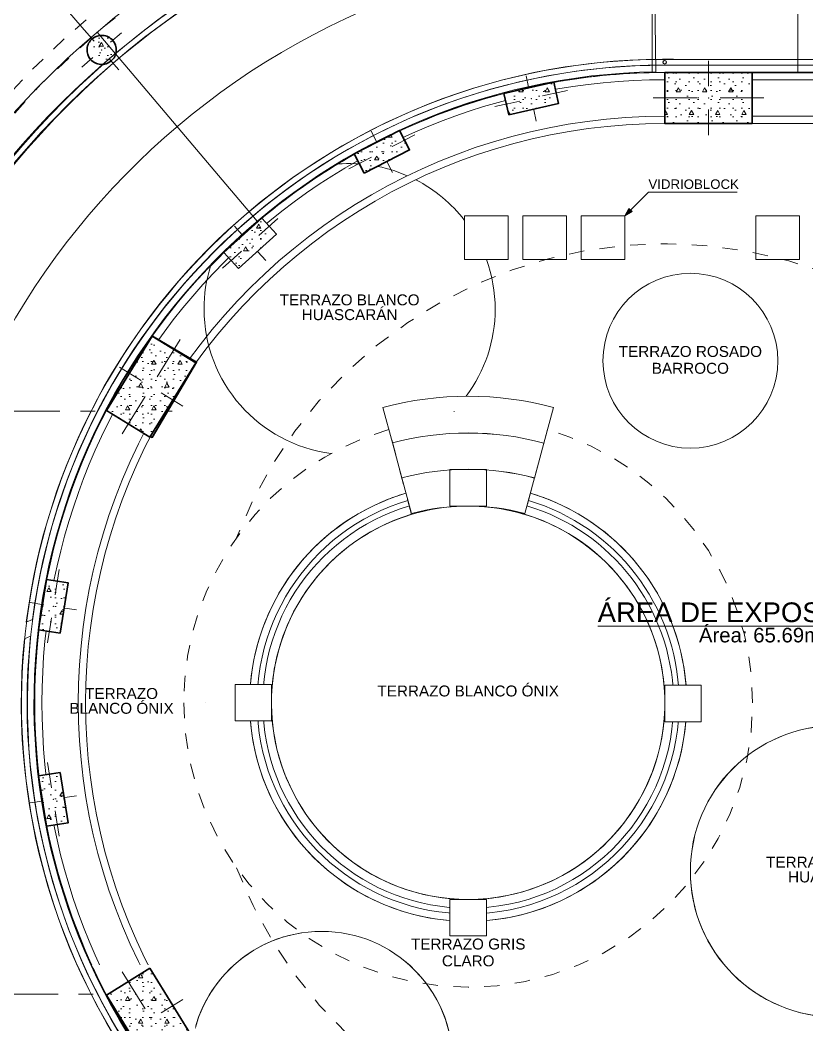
# Model space of a CAD drawing. Header units: metres. Extents: x 28 to 239, y -1 to 113.
# Drawn here: x 44.1 to 49.5, y 88.07 to 94.97 of the extents above; entities that cross this region are included whole.
import ezdxf

# ---------------------------------------------------------------- set-up
doc = ezdxf.new("R2010")
doc.units = ezdxf.units.M
doc.set_wipeout_variables(frame=1)
for name, pattern in [('Dashed', [0.211667, 0.105833, -0.105833]), ('DASHED2', [0.375, 0.25, -0.125]), ('Dot & Dashed', [0.670278, 0.352778, -0.176389, 0, -0.141111]), ('Wipeout_Contour', [1, 0, -1])]:
    doc.linetypes.add(name, pattern=pattern)
for name, color, linetype, lineweight in [('Annotation - Label_Pen_No__1', 7, 'Continuous', 13), ('Drawing & Figure_Pen_No__122', 9, 'Continuous', 13), ('Drawing & Figure_Pen_No__7', 7, 'Continuous', 35), ('Interior - Stair & Railing_Pen_No__122', 9, 'Continuous', 13), ('Proyeccciones', 1, 'DASHED2', 18), ('Structural - Bearing_Pen_No__122', 9, 'Continuous', 13), ('Structural - Bearing_Pen_No__21', 7, 'Continuous', 35)]:
    doc.layers.add(name, color=color, linetype=linetype, lineweight=lineweight)
for name, color, linetype, lineweight, true_color in [('Annotation - Text_Pen_No__167', 7, 'Continuous', 13, 0x6a6a6a), ('Estructura – Carga_Pen_No__167', 7, 'Continuous', 13, 0x6a6a6a), ('Interior - Furniture _Pen_No__167', 7, 'Continuous', 13, 0x6a6a6a), ('Structural - Bearing_Pen_No__167', 7, 'Continuous', 13, 0x6a6a6a), ('Structural - Bearing_Pen_No__169', 7, 'Continuous', 13, 0x68b353), ('Structural - Bearing_Pen_No__4', 7, 'Continuous', 20, 0x029e21), ('Structural - Bearing_Pen_No__87', 7, 'Continuous', 20, 0x6a6a6a)]:
    doc.layers.add(name, color=color, linetype=linetype, lineweight=lineweight, true_color=true_color)
doc.layers.add('Interior - Furniture', color=7, linetype='Continuous')
doc.layers.add('Structural - Bearing', color=7, linetype='Continuous')
doc.styles.add('GENERATED_STYLE_1', font='arialbd.ttf')
pattern_1 = [(0, (21.2387, 92.2913), (0, 0.311769), [0.03, -0.15]), (0, (21.3287, 92.44717), (0, 0.311769), [0.03, -0.15]), (60, (21.2387, 92.2913), (-0.27, 0.1558846), [0.03, -0.15]), (60, (21.4187, 92.2913), (-0.27, 0.1558846), [0.03, -0.15]), (120, (21.2687, 92.2913), (0.27, 0.1558846), [0.03, -0.15]), (120, (21.4487, 92.2913), (0.27, 0.1558846), [0.03, -0.15]), (0, (21.23869, 92.32129), (0, 0.06), [0, -0.06, 0, -0.09]), (45, (21.26869, 92.32129), (-0.04242641, 0.04242641), [0, -0.045, 0, -0.075])]

# ---------------------------------------------------------------- blocks, each defined once
blk = doc.blocks.new('Straight Ramp 23[11]', base_point=(27.1945, 3.1645))
at = {"layer": 'Interior - Furniture _Pen_No__167', "color": 251, "linetype": 'Continuous', "lineweight": 13, "true_color": 0x6a6a6a}
for p, q in [((27.1946, 4.0145), (27.1945, 2.3145)), ((27.1946, 4.0145), (31.4794, 4.0145)), ((28.1945, 2.3145), (28.1946, 4.0145)), ((28.4794, 4.0145), (30.4794, 3.1645)), ((30.4794, 2.3145), (30.4794, 4.0145)), ((31.4794, 4.0145), (31.4794, 2.3145)), ((27.1945, 3.1645), (31.4794, 3.1645)), ((30.4794, 3.1645), (28.4794, 2.3145)), ((27.1945, 2.3145), (31.4794, 2.3145))]:
    blk.add_line(p, q, dxfattribs=at)
blk = doc.blocks.new('Curved Ramp 23[46]', base_point=(27.2823, -2.0105))
at = {"layer": 'Interior - Furniture _Pen_No__167', "color": 251, "linetype": 'Continuous', "lineweight": 13, "true_color": 0x6a6a6a}
for p, q in [((27.2197, 2.319), (27.1951, 4.0188)), ((24.4838, 1.2936), (23.385, 2.5908))]:
    blk.add_line(p, q, dxfattribs=at)
for radius in [6.03, 5.18, 4.33]:
    blk.add_arc((27.2823, -2.0105), radius, 90.82856, 269.99957, dxfattribs=at)

msp = doc.modelspace()

# ---------------------------------------------------------------- hatches: boundary and pattern name
at = {"layer": 'Annotation - Label_Pen_No__1', "linetype": 'Continuous', "lineweight": 13}
msp.add_hatch(color=7, dxfattribs=at).paths.add_polyline_path([(48.2458, 93.6225), (48.296, 93.6515), (48.2748, 93.6727)])
at = {"layer": 'Structural - Bearing_Pen_No__122', "linetype": 'Continuous', "lineweight": 13}
h = msp.add_hatch(dxfattribs=at)
h.set_pattern_fill('STRUCTURAL_CONCRETE', color=9, style=0, pattern_type=2)
h.set_pattern_definition(pattern_1)
h.paths.add_polyline_path([(44.5801, 94.6956, 0.414214), (44.7212, 94.6852, 0.414214), (44.7316, 94.8263, 0.414214), (44.5905, 94.8367, 0.414214)])

# ---------------------------------------------------------------- linework, layer by layer
at = {"layer": 'Annotation - Label_Pen_No__1', "color": 7, "linetype": 'Continuous', "lineweight": 13}
for p, q in [((48.2854, 93.6621), (48.4083, 93.785)), ((48.4083, 93.785), (49.0174, 93.785)), ((48.2458, 93.6225), (48.2748, 93.6727)), ((48.2458, 93.6225), (48.296, 93.6515)), ((48.2748, 93.6727), (48.296, 93.6515))]:
    msp.add_line(p, q, dxfattribs=at)
at = {"layer": 'Drawing & Figure_Pen_No__122', "color": 9, "linetype": 'Dot & Dashed', "lineweight": 13}
for p, q in [((44.5527, 94.8805), (43.9087, 95.6274)), ((45.1267, 88.2808), (39.977, 88.2808))]:
    msp.add_line(p, q, dxfattribs=at)
at = {"layer": 'Estructura – Carga_Pen_No__167', "color": 251, "linetype": 'Continuous', "lineweight": 13, "true_color": 0x6a6a6a}
for points in [[(46.7532, 93.8973, 0.122984), (46.2747, 93.9779, 0.064873), (45.403, 93.2779, 0.07525), (45.3582, 92.9822, 0.376789), (46.2312, 91.9912)], [(47.1576, 92.3843, 0.1618), (47.3563, 92.9822, 0.087108), (47.2966, 93.3225), (47.1458, 93.3225), (47.1458, 93.5906, 0.110128), (46.8112, 93.8697)], [(47.0747, 92.2808, -0.000541), (47.0732, 92.2792)], [(47.0732, 92.2792, 0.000541), (47.0747, 92.2808)], [(47.5977, 91.7188, -0.021473), (47.7195, 91.6769, -0.308369), (48.671, 90.2808, -0.414214), (47.171, 88.7808, -0.414213), (45.671, 90.2808, -0.308369), (46.6225, 91.6769, -0.021457), (46.7442, 91.7188)], [(46.0242, 88.7014, 0.368677), (45.2664, 87.8134, 1), (47.0648, 87.8134, 0.225365), (46.7339, 88.5103)]]:
    msp.add_lwpolyline(points, format="xyb", dxfattribs=at)
for points in [[(47.4458, 93.6225), (47.1458, 93.6225), (47.1458, 93.3225), (47.4458, 93.3225)], [(47.5458, 93.6225), (47.5458, 93.3225), (47.8458, 93.3225), (47.8458, 93.6225)], [(47.8458, 93.6225), (47.5458, 93.6225), (47.5458, 93.3225), (47.8458, 93.3225)], [(48.2458, 93.3225), (48.2458, 93.6225), (47.9458, 93.6225), (47.9458, 93.3225)], [(48.2458, 93.6225), (47.9458, 93.6225), (47.9458, 93.3225), (48.2458, 93.3225)], [(49.1458, 93.3225), (49.4458, 93.3225), (49.4458, 93.6225), (49.1458, 93.6225)], [(49.4458, 93.6225), (49.1458, 93.6225), (49.1458, 93.3225), (49.4458, 93.3225)]]:
    msp.add_lwpolyline(points, close=True, dxfattribs=at)
for points in [[(48.096, 92.6282, 1), (49.296, 92.6282, 1)], [(48.096, 92.6282, 1), (49.296, 92.6282, 1)], [(47.7563, 92.3066, 0.132086), (46.5863, 92.3075), (46.6517, 92.0636, -0.131805), (47.6902, 92.0629)], [(47.6257, 91.8234, 0.130861), (46.716, 91.824), (46.7815, 91.5796, -0.131409), (47.5605, 91.5796)], [(46.5978, 89.0585, 0.123935), (47.2414, 88.9326, 0.035226), (47.4306, 88.956, 0.358614), (48.521, 90.2808, 0.329443), (47.5671, 91.5713, 0.035226), (47.4845, 91.5939, 0.131602), (46.7862, 91.5748, 0.331871), (45.821, 90.2808, 0.290888)], [(48.6958, 89.1239, 0.414214), (49.6958, 88.1239, 0.414214), (50.6958, 89.1239, 1)], [(48.6963, 89.1239, 1), (50.6953, 89.1239, 1)], [(47.0645, 87.8134, 1), (45.2667, 87.8134, 1)]]:
    msp.add_lwpolyline(points, format="xyb", close=True, dxfattribs=at)
at = {"layer": 'Interior - Stair & Railing_Pen_No__122', "color": 9, "linetype": 'Continuous', "lineweight": 13}
for p, q in [((48.5181, 94.6964), (48.5056, 94.6964)), ((48.5056, 94.6964), (48.5056, 94.6964)), ((48.5181, 94.6964), (48.5056, 94.6964)), ((48.5056, 94.6964), (48.5056, 94.6964)), ((48.5181, 94.6964), (48.5056, 94.6964)), ((48.5056, 94.6964), (48.5056, 94.6964)), ((48.5181, 94.6964), (48.5056, 94.6964)), ((48.5056, 94.6964), (48.5056, 94.6964)), ((48.521, 94.6958), (48.5085, 94.6958)), ((48.5085, 94.6958), (48.5085, 94.6958)), ((48.521, 94.6958), (48.5085, 94.6958)), ((48.5085, 94.6958), (48.5085, 94.6958)), ((48.521, 94.6958), (48.5085, 94.6958)), ((48.5085, 94.6958), (48.5085, 94.6958)), ((48.521, 94.6958), (48.5085, 94.6958)), ((48.5085, 94.6958), (48.5085, 94.6958)), ((48.5431, 94.6964), (48.5181, 94.6964)), ((48.5181, 94.6964), (48.5181, 94.6964)), ((48.5431, 94.6964), (48.5181, 94.6964)), ((48.5181, 94.6964), (48.5181, 94.6964)), ((48.5431, 94.6964), (48.5181, 94.6964)), ((48.5181, 94.6964), (48.5181, 94.6964)), ((48.5431, 94.6964), (48.5181, 94.6964)), ((48.5181, 94.6964), (48.5181, 94.6964)), ((48.546, 94.6958), (48.521, 94.6958)), ((48.546, 94.6958), (48.521, 94.6958)), ((48.546, 94.6958), (48.521, 94.6958)), ((48.546, 94.6958), (48.521, 94.6958)), ((48.5681, 94.6964), (48.5431, 94.6964)), ((48.5681, 94.6964), (48.5431, 94.6964)), ((48.5681, 94.6964), (48.5431, 94.6964)), ((48.5681, 94.6964), (48.5431, 94.6964)), ((48.571, 94.6958), (48.546, 94.6958)), ((48.571, 94.6958), (48.546, 94.6958)), ((48.571, 94.6958), (48.546, 94.6958)), ((48.571, 94.6958), (48.546, 94.6958)), ((48.5806, 94.6964), (48.5681, 94.6964)), ((48.5806, 94.6964), (48.5681, 94.6964)), ((48.5806, 94.6964), (48.5681, 94.6964)), ((48.5806, 94.6964), (48.5681, 94.6964)), ((48.5835, 94.6958), (48.571, 94.6958)), ((48.5835, 94.6958), (48.571, 94.6958)), ((48.5835, 94.6958), (48.571, 94.6958)), ((48.5835, 94.6958), (48.571, 94.6958)), ((52.7725, 94.6936), (48.5806, 94.6964)), ((52.7725, 94.6936), (48.5806, 94.6964)), ((52.7725, 94.6936), (48.5806, 94.6964)), ((52.7429, 94.6937), (48.5806, 94.6964)), ((52.7747, 94.6958), (48.5835, 94.6958)), ((52.7747, 94.6958), (48.5835, 94.6958)), ((52.7747, 94.6958), (48.5835, 94.6958)), ((52.7452, 94.6958), (48.5835, 94.6958)), ((48.5181, 94.6564), (48.5181, 94.6564)), ((48.5181, 94.6564), (48.5431, 94.6564)), ((48.5181, 94.6564), (48.5181, 94.6564)), ((48.5181, 94.6564), (48.5431, 94.6564)), ((48.5181, 94.6564), (48.5181, 94.6564)), ((48.5181, 94.6564), (48.5431, 94.6564)), ((48.5181, 94.6564), (48.5181, 94.6564)), ((48.5181, 94.6564), (48.5431, 94.6564)), ((48.521, 94.6558), (48.546, 94.6558)), ((48.521, 94.6558), (48.546, 94.6558)), ((48.521, 94.6558), (48.546, 94.6558)), ((48.521, 94.6558), (48.546, 94.6558)), ((48.5431, 94.6564), (48.5681, 94.6564)), ((48.5431, 94.6564), (48.5681, 94.6564)), ((48.5431, 94.6564), (48.5681, 94.6564)), ((48.5431, 94.6564), (48.5681, 94.6564)), ((48.546, 94.6558), (48.571, 94.6558)), ((48.546, 94.6558), (48.571, 94.6558)), ((48.546, 94.6558), (48.571, 94.6558)), ((48.546, 94.6558), (48.571, 94.6558)), ((48.5681, 94.6564), (48.5806, 94.6564)), ((48.5681, 94.6564), (48.5806, 94.6564)), ((48.5681, 94.6564), (48.5806, 94.6564)), ((48.5681, 94.6564), (48.5806, 94.6564)), ((48.571, 94.6558), (48.5835, 94.6558)), ((48.571, 94.6558), (48.5835, 94.6558)), ((48.571, 94.6558), (48.5835, 94.6558)), ((48.571, 94.6558), (48.5835, 94.6558)), ((48.5806, 94.6564), (52.766, 94.6536)), ((48.5806, 94.6564), (52.766, 94.6536)), ((48.5806, 94.6564), (52.766, 94.6536)), ((48.5806, 94.6564), (52.7429, 94.6537)), ((48.5835, 94.6558), (52.7681, 94.6558)), ((48.5835, 94.6558), (52.7681, 94.6558)), ((48.5835, 94.6558), (52.7681, 94.6558)), ((48.5835, 94.6558), (52.7452, 94.6558)), ((44.1384, 90.8335), (44.1812, 90.8522)), ((44.1384, 90.8335), (44.1812, 90.8522)), ((44.1384, 90.8335), (44.1812, 90.8522)), ((44.1384, 90.8335), (44.1812, 90.8522)), ((44.1675, 90.7371), (44.1255, 90.7187)), ((44.1675, 90.7371), (44.1255, 90.7187)), ((44.1675, 90.7371), (44.1255, 90.7187)), ((44.1675, 90.7371), (44.1255, 90.7187))]:
    msp.add_line(p, q, dxfattribs=at)
for points in [[(48.5181, 94.6644, 1), (48.5181, 94.6884, 1)], [(48.521, 94.6638, 1), (48.521, 94.6878, 1)]]:
    msp.add_lwpolyline(points, format="xyb", close=True, dxfattribs=at)
for radius, start, end in [(4.415, 174.30744, 269.20709), (4.415, 174.30744, 269.20709), (4.415, 174.30744, 269.20709), (4.415, 174.30744, 269.20709), (4.375, 174.01281, 269.36897), (4.375, 174.01281, 269.36897), (4.375, 174.01281, 269.36897), (4.375, 174.01281, 269.36897)]:
    msp.add_arc((48.5187, 90.2808), radius, start, end, dxfattribs=at)
at = {"layer": 'Proyeccciones', "linetype": 'DASHED2', "lineweight": 9, "ltscale": 0.4}
msp.add_arc((48.4089, 90.419), 5.9667, 89.98926, 142.06179, dxfattribs=at)
at = {"layer": 'Structural - Bearing_Pen_No__167', "color": 251, "linetype": 'Continuous', "lineweight": 13, "true_color": 0x6a6a6a}
for p, q in [((44.6036, 94.8215), (44.5383, 94.8972)), ((44.7164, 94.8132), (44.7921, 94.8785)), ((44.5953, 94.7087), (44.5196, 94.6434)), ((44.7081, 94.7004), (44.7734, 94.6247))]:
    msp.add_line(p, q, dxfattribs=at)
msp.add_point((44.6558, 94.761), dxfattribs=at)
at = {"layer": 'Structural - Bearing_Pen_No__21', "color": 7, "linetype": 'Continuous', "lineweight": 35}
for p in [(48.8272, 94.6058), (52.366, 94.6058)]:
    msp.add_line(p, (48.871, 94.6058), dxfattribs=at)
msp.add_lwpolyline([(44.5801, 94.6956, 0.414214), (44.7212, 94.6852, 0.414214), (44.7316, 94.8263, 0.414214), (44.5905, 94.8367, 0.414214)], format="xyb", close=True, dxfattribs=at)
at = {"layer": 'Structural - Bearing_Pen_No__4', "color": 104, "linetype": 'Dashed', "lineweight": 20, "true_color": 0x029e21}
for points in [[(45.5819, 89.1475, 0.831061), (51.671, 90.2808, 0.831228), (45.5815, 91.4128)], [(45.371, 90.2811, 0.000029), (45.371, 90.2808)]]:
    msp.add_lwpolyline(points, format="xyb", dxfattribs=at)
at = {"layer": 'Structural - Bearing_Pen_No__87', "color": 251, "linetype": 'Continuous', "lineweight": 20, "true_color": 0x6a6a6a}
msp.add_lwpolyline([(49.921, 94.6058), (49.121, 94.6058)], dxfattribs=at)
for centre, radius, start, end in [((48.521, 90.2808), 4.325, 90, 100.15997), ((48.521, 90.2808), 4.325, 100.37071, 114.87493), ((48.521, 90.2808), 4.325, 119.51285, 129.75728), ((48.521, 90.2808), 4.325, 130.15834, 134.15682), ((47.171, 90.2808), 1.5, 106.53053, 175.20572), ((47.171, 90.2808), 1.5, 4.58783, 73.47297), ((47.171, 90.2808), 1.4487, 106.58432, 269.95672), ((47.171, 90.2808), 1.4487, 1.66594, 73.42072), ((47.171, 90.2808), 1.4102, 106.62731, 269.95672), ((47.171, 90.2808), 1.35, 106.69934, 269.95672), ((47.171, 90.2808), 1.35, 1.66594, 90), ((47.171, 90.2808), 1.4102, 1.66594, 73.37941), ((48.521, 90.2808), 4.325, 169.86832, 172.34827), ((48.521, 90.2808), 4.325, 173.34952, 186.65047), ((47.171, 90.2808), 1.35, 270.04328, 358.33406), ((47.171, 90.2808), 1.4102, 270.04328, 358.33406), ((47.171, 90.2808), 1.4487, 270.04328, 358.33406), ((47.171, 90.2808), 1.5, 184.7661, 265.21981), ((47.171, 90.2808), 1.5, 274.7802, 355.02739), ((48.521, 90.2808), 4.325, 187.65172, 190.13169), ((48.521, 90.2808), 4.325, 191.2884, 225.60479)]:
    msp.add_arc(centre, radius, start, end, dxfattribs=at)

# ---------------------------------------------------------------- block references
at = {"layer": 'Interior - Furniture', "color": 104, "linetype": 'Continuous', "lineweight": 20, "true_color": 0x029e21}
msp.add_blockref('Straight Ramp 23[11]', (48.4332, 95.4558), dxfattribs=at)

# ---------------------------------------------------------------- texts
at = {"layer": 'Annotation - Label_Pen_No__1', "color": 7, "linetype": 'Continuous', "lineweight": 13, "insert": (48.4083, 93.8062), "char_height": 0.065, "attachment_point": 7, "style": 'GENERATED_STYLE_1'}
msp.add_mtext('\\A1;{\\pql;\\fArial|b0|i0|c0|p34;VIDRIOBLOCK}', dxfattribs=at)
at = {"layer": 'Annotation - Text_Pen_No__167', "color": 251, "linetype": 'Continuous', "lineweight": 13, "true_color": 0x6a6a6a, "attachment_point": 2, "style": 'GENERATED_STYLE_1'}
for s, insert, char_height, line_spacing_factor in [('\\A1;{\\pqc;\\fArial|b0|i0|c0|p34;TERRAZO \\fArial|b0|i0|c0|p34;BLANCO\\P\\pqc;\\fArial|b0|i0|c0|p34;HUASCARÁN}', (46.3573, 93.083), 0.075, 0.8116), ('\\A1;{\\pqc;\\fArial|b0|i0|c0|p34;TERRAZO \\fArial|b0|i0|c0|p34;ROSADO\\P\\pqc;\\fArial|b0|i0|c0|p34;BARROCO}', (48.696, 92.729), 0.075, 0.923713), ('\\A1;{\\pqc;\\fArial|b0|i0|c0|p34;\\L\\LÁREA DE EXPOSICIONES\\P\\pqc;\\fArial|b0|i0|c0|p34;\\l\\H0.740741x;\\lÁrea: 65.69m2}', (49.2127, 90.9694), 0.135, 0.774841)]:
    msp.add_mtext(s, dxfattribs=dict(at, insert=insert, char_height=char_height, line_spacing_factor=line_spacing_factor))
at = {"layer": 'Annotation - Text_Pen_No__167', "color": 251, "linetype": 'Continuous', "lineweight": 13, "true_color": 0x6a6a6a, "insert": (47.171, 90.3991), "char_height": 0.075, "attachment_point": 2, "style": 'GENERATED_STYLE_1'}
msp.add_mtext('\\A1;{\\pqc;\\fArial|b0|i0|c0|p34;TERRAZO \\fArial|b0|i0|c0|p34;BLANCO ÓNIX}', dxfattribs=at)
at = {"layer": 'Annotation - Text_Pen_No__167', "color": 251, "linetype": 'Continuous', "lineweight": 13, "true_color": 0x6a6a6a, "char_height": 0.075, "attachment_point": 2, "line_spacing_factor": 0.8116, "style": 'GENERATED_STYLE_1'}
for s, insert, width in [('\\A1;{\\pqc;\\fArial|b0|i0|c0|p34;TERRAZO \\fArial|b0|i0|c0|p34;BLANCO ÓNIX}', (44.7922, 90.3818), 0.759967), ('\\A1;{\\pqc;\\fArial|b0|i0|c0|p34;TERRAZO BLANCO HUASCARÁN}', (49.6958, 89.2246), 1.419989)]:
    msp.add_mtext(s, dxfattribs=dict(at, insert=insert, width=width))

# ---------------------------------------------------------------- wipeouts: each hides what was drawn before it
at = {"color": 252, "linetype": 'Wipeout_Contour', "lineweight": 0, "ltscale": 13375.925056, "true_color": 0x939598}
msp.add_wipeout([(44.9873, 92.103), (45.3012, 92.6142), (45.003, 92.7974), (44.689, 92.2861)], dxfattribs=at).dxf.layer = 'Structural - Bearing'

# ---------------------------------------------------------------- next in the draw order: hatches: boundary and pattern name
at = {"layer": 'Structural - Bearing_Pen_No__169', "linetype": 'Continuous', "lineweight": 13, "true_color": 0x939598}
h = msp.add_hatch(dxfattribs=at)
h.set_pattern_fill('LIGHTWEIGHT_CONCRETE', color=252, style=0, pattern_type=2)
h.set_pattern_definition([(0, (-43.2442, 29.3497), (0, 0.779423), [0.04875, -0.40125]), (0, (-43.0192, 29.7394), (0, 0.779423), [0.04875, -0.40125]), (60, (-43.2442, 29.3497), (-0.675, 0.3897114), [0.04875, -0.40125]), (60, (-42.7942, 29.3497), (-0.675, 0.3897114), [0.04875, -0.40125]), (120, (-43.19546, 29.3497), (0.675, 0.3897114), [0.04875, -0.40125]), (120, (-42.74546, 29.3497), (0.675, 0.3897114), [0.04875, -0.40125]), (0, (-43.2442, 29.4247), (0, 0.15), [0, -0.15, 0, -0.225]), (45, (-43.1692, 29.4247), (-0.10606602, 0.10606602), [0, -0.1125, 0, -0.1875])])
h.paths.add_polyline_path([(44.9873, 92.103), (45.3012, 92.6142), (45.003, 92.7974), (44.689, 92.2861)])

# ---------------------------------------------------------------- next in the draw order: linework, layer by layer
at = {"layer": 'Drawing & Figure_Pen_No__122', "color": 9, "linetype": 'Dot & Dashed', "lineweight": 13}
msp.add_line((45.1395, 92.2808), (40.0399, 92.2808), dxfattribs=at)
at = {"layer": 'Drawing & Figure_Pen_No__7', "color": 7, "linetype": 'Continuous', "lineweight": 35}
msp.add_lwpolyline([(44.7014, 92.2784), (45.0033, 92.1013), (45.3069, 92.6188), (45.005, 92.7959)], close=True, dxfattribs=at)
at = {"layer": 'Estructura – Carga_Pen_No__167', "color": 251, "linetype": 'Dashed', "lineweight": 13, "true_color": 0x6a6a6a}
msp.add_lwpolyline([(45.2192, 90.2808, 1), (49.1228, 90.2808, 0.333617), (47.7152, 92.1551), (47.5585, 91.5731, 0.147794), (46.7831, 91.5738), (46.6272, 92.1552, 0.333471)], format="xyb", close=True, dxfattribs=at)
at = {"layer": 'Interior - Stair & Railing_Pen_No__122', "color": 9, "linetype": 'Continuous', "lineweight": 13}
for centre, radius, start, end in [((48.5187, 90.285), 5.8315, 90.12888, 269.40029), ((48.5187, 90.285), 5.8315, 90.12888, 269.40029), ((48.5187, 90.285), 5.8315, 90.12888, 269.40029), ((48.5187, 90.285), 5.8315, 90.12888, 269.40029), ((48.5187, 90.285), 5.7915, 90.0061, 269.52272), ((48.5187, 90.285), 5.7915, 90.0061, 269.52272), ((48.5187, 90.285), 5.7915, 90.0061, 269.52272), ((48.5187, 90.285), 5.7915, 90.0061, 269.52272), ((48.5187, 90.2808), 4.415, 90.13201, 172.80771), ((48.5187, 90.2808), 4.415, 90.13201, 172.80771), ((48.5187, 90.2808), 4.415, 90.13201, 172.80771), ((48.5187, 90.2808), 4.415, 90.13201, 172.80771), ((48.5187, 90.2808), 4.375, 89.97002, 172.49468), ((48.5187, 90.2808), 4.375, 89.97002, 172.49468), ((48.5187, 90.2808), 4.375, 89.97002, 172.49468), ((48.5187, 90.2808), 4.375, 89.97002, 172.49468)]:
    msp.add_arc(centre, radius, start, end, dxfattribs=at)
at = {"layer": 'Structural - Bearing_Pen_No__167', "color": 252, "linetype": 'Continuous', "lineweight": 13, "true_color": 0x939598}
for p, q in [((45.037, 92.5184), (45.194, 92.774)), ((44.927, 92.492), (44.7778, 92.5836)), ((45.0633, 92.4083), (45.2124, 92.3167)), ((44.9533, 92.382), (44.7963, 92.1264))]:
    msp.add_line(p, q, dxfattribs=at)
msp.add_point((44.9951, 92.4502), dxfattribs=at)
at = {"layer": 'Structural - Bearing_Pen_No__21', "color": 252, "linetype": 'Continuous', "lineweight": 35, "true_color": 0x939598, "flags": 128}
msp.add_lwpolyline([(44.9873, 92.103), (45.3012, 92.6142), (45.003, 92.7974), (44.689, 92.2861)], close=True, dxfattribs=at)
at = {"layer": 'Structural - Bearing_Pen_No__4', "color": 104, "linetype": 'Dashed', "lineweight": 20, "true_color": 0x029e21}
msp.add_lwpolyline([(54.4136, 84.2492), (54.4136, 96.3123), (48.4655, 96.3123, 0.990538), (48.4655, 84.2492)], format="xyb", close=True, dxfattribs=at)

# ---------------------------------------------------------------- next in the draw order: wipeouts: each hides what was drawn before it
at = {"color": 254, "linetype": 'Wipeout_Contour', "lineweight": 0, "ltscale": 103.772288}
msp.add_wipeout([(47.046, 91.6308), (47.296, 91.6308), (47.296, 91.8808), (47.046, 91.8808)], dxfattribs=at).dxf.layer = 'Structural - Bearing'
at = {"color": 254, "linetype": 'Wipeout_Contour', "lineweight": 0, "ltscale": 98.182479}
msp.add_wipeout([(45.571, 90.1561), (45.821, 90.1561), (45.821, 90.4061), (45.571, 90.4061)], dxfattribs=at).dxf.layer = 'Structural - Bearing'
at = {"color": 254, "linetype": 'Wipeout_Contour', "lineweight": 0, "ltscale": 109.943724}
msp.add_wipeout([(48.5204, 90.1507), (48.7704, 90.1507), (48.7704, 90.4007), (48.5204, 90.4007)], dxfattribs=at).dxf.layer = 'Structural - Bearing'
at = {"color": 254, "linetype": 'Wipeout_Contour', "lineweight": 0, "ltscale": 104.684889}
msp.add_wipeout([(47.046, 88.6808), (47.296, 88.6808), (47.296, 88.9308), (47.046, 88.9308)], dxfattribs=at).dxf.layer = 'Structural - Bearing'

# ---------------------------------------------------------------- next in the draw order: linework, layer by layer
at = {"layer": 'Estructura – Carga_Pen_No__167', "color": 251, "linetype": 'Continuous', "lineweight": 13, "true_color": 0x6a6a6a}
msp.add_lwpolyline([(47.6902, 92.0629, 0.132322), (46.6517, 92.0636), (46.7162, 91.8234, -0.132006), (47.6256, 91.823)], format="xyb", close=True, dxfattribs=at)
at = {"layer": 'Interior - Stair & Railing_Pen_No__122', "color": 9, "linetype": 'Continuous', "lineweight": 13}
for radius, start, end in [(4.4153, 90.20119, 269.17505), (4.4153, 90.20119, 269.17505), (4.4153, 90.20119, 269.17505), (4.4153, 90.20119, 269.17505), (4.3753, 90.03946, 269.33774), (4.3753, 90.03946, 269.33774), (4.3753, 90.03946, 269.33774), (4.3753, 90.03946, 269.33774)]:
    msp.add_arc((48.5211, 90.2811), radius, start, end, dxfattribs=at)
at = {"layer": 'Structural - Bearing_Pen_No__167', "color": 251, "linetype": 'Continuous', "lineweight": 13, "true_color": 0x6a6a6a}
for points in [[(52.116, 94.2558), (49.121, 94.2558), (48.521, 94.2558, 1.000253), (48.521, 86.3058), (52.116, 86.3058), (52.116, 85.9558), (48.521, 85.9558, -0.414993), (44.196, 90.2808, -0.414599), (48.521, 94.6058), (52.116, 94.6058)], [(52.066, 94.3058), (49.121, 94.3058), (48.521, 94.3058, 1.000252), (48.521, 86.2558), (52.066, 86.2558), (52.066, 86.0058), (48.521, 86.0058, -0.414998), (44.246, 90.2808, -0.414603), (48.521, 94.5558), (52.066, 94.5558)]]:
    msp.add_lwpolyline(points, format="xyb", close=True, dxfattribs=at)
for points in [[(47.046, 91.6308), (47.296, 91.6308), (47.296, 91.8808), (47.046, 91.8808)], [(45.571, 90.1561), (45.821, 90.1561), (45.821, 90.4061), (45.571, 90.4061)], [(48.5204, 90.1507), (48.7704, 90.1507), (48.7704, 90.4007), (48.5204, 90.4007)], [(47.046, 88.6808), (47.296, 88.6808), (47.296, 88.9308), (47.046, 88.9308)]]:
    msp.add_lwpolyline(points, close=True, dxfattribs=at)

# ---------------------------------------------------------------- next in the draw order: block references
at = {"layer": 'Interior - Furniture _Pen_No__167', "color": 251, "linetype": 'Continuous', "lineweight": 13, "true_color": 0x6a6a6a}
msp.add_blockref('Curved Ramp 23[46]', (48.521, 90.2808), dxfattribs=at)

# ---------------------------------------------------------------- next in the draw order: texts
at = {"layer": 'Annotation - Text_Pen_No__167', "color": 251, "linetype": 'Continuous', "lineweight": 13, "true_color": 0x6a6a6a, "insert": (47.1713, 88.6627), "char_height": 0.075, "attachment_point": 2, "line_spacing_factor": 0.923713, "style": 'GENERATED_STYLE_1'}
msp.add_mtext('\\A1;{\\pqc;\\fArial|b0|i0|c0|p34;TERRAZO \\fArial|b0|i0|c0|p34;GRIS\\P\\pqc;\\fArial|b0|i0|c0|p34;CLARO}', dxfattribs=at)

# ---------------------------------------------------------------- next in the draw order: wipeouts: each hides what was drawn before it
at = {"color": 254, "linetype": 'Wipeout_Contour', "lineweight": 0, "ltscale": 110.67837}
msp.add_wipeout([(48.521, 94.2558), (49.121, 94.2558), (49.121, 94.6058), (48.521, 94.6058)], dxfattribs=at).dxf.layer = 'Structural - Bearing'
at = {"color": 254, "linetype": 'Wipeout_Contour', "lineweight": 0, "ltscale": 105.815279}
msp.add_wipeout([(47.449, 94.3159), (47.7906, 94.3922), (47.758, 94.5386), (47.4164, 94.4623)], dxfattribs=at).dxf.layer = 'Structural - Bearing'
at = {"color": 254, "linetype": 'Wipeout_Contour', "lineweight": 0, "ltscale": 101.617757}
msp.add_wipeout([(46.4575, 93.9145), (46.7686, 94.075), (46.6998, 94.2083), (46.3888, 94.0478)], dxfattribs=at).dxf.layer = 'Structural - Bearing'
at = {"color": 254, "linetype": 'Wipeout_Contour', "lineweight": 0, "ltscale": 97.864341}
msp.add_wipeout([(45.5955, 93.2604), (45.8549, 93.4953), (45.7542, 93.6065), (45.4948, 93.3716)], dxfattribs=at).dxf.layer = 'Structural - Bearing'
at = {"color": 254, "linetype": 'Wipeout_Contour', "lineweight": 0, "ltscale": 95.04681}
msp.add_wipeout([(44.9873, 92.103), (45.3012, 92.6142), (45.003, 92.7974), (44.689, 92.2861)], dxfattribs=at).dxf.layer = 'Structural - Bearing'
at = {"color": 254, "linetype": 'Wipeout_Contour', "lineweight": 0, "ltscale": 92.520679}
msp.add_wipeout([(44.371, 90.7588), (44.4251, 91.1046), (44.2769, 91.1278), (44.2228, 90.782)], dxfattribs=at).dxf.layer = 'Structural - Bearing'
at = {"color": 254, "linetype": 'Wipeout_Contour', "lineweight": 0, "ltscale": 92.982558}
msp.add_wipeout([(44.371, 89.8027), (44.2228, 89.7795), (44.2769, 89.4337), (44.4251, 89.4569)], dxfattribs=at).dxf.layer = 'Structural - Bearing'
at = {"color": 254, "linetype": 'Wipeout_Contour', "lineweight": 0, "ltscale": 96.081333}
msp.add_wipeout([(45.2974, 88.4808), (44.5884, 88.4808), (45.005, 87.7656), (45.2994, 87.913)], dxfattribs=at).dxf.layer = 'Structural - Bearing'

# ---------------------------------------------------------------- next in the draw order: hatches: boundary and pattern name
at = {"layer": 'Structural - Bearing_Pen_No__122', "linetype": 'Continuous', "lineweight": 13}
h = msp.add_hatch(dxfattribs=at)
h.set_pattern_fill('STRUCTURAL_CONCRETE', color=9, style=0, pattern_type=2)
h.set_pattern_definition(pattern_1)
h.paths.add_polyline_path([(48.521, 94.2558), (49.121, 94.2558), (49.121, 94.6058), (48.521, 94.6058)])
h = msp.add_hatch(dxfattribs=at)
h.set_pattern_fill('STRUCTURAL_CONCRETE', color=9, style=0, pattern_type=2)
h.set_pattern_definition(pattern_1)
h.paths.add_polyline_path([(47.449, 94.3159), (47.7906, 94.3922), (47.758, 94.5386), (47.4164, 94.4623)])
h = msp.add_hatch(dxfattribs=at)
h.set_pattern_fill('STRUCTURAL_CONCRETE', color=9, style=0, pattern_type=2)
h.set_pattern_definition(pattern_1)
h.paths.add_polyline_path([(46.4575, 93.9145), (46.7686, 94.075), (46.6998, 94.2083), (46.3888, 94.0478)])
h = msp.add_hatch(dxfattribs=at)
h.set_pattern_fill('STRUCTURAL_CONCRETE', color=9, style=0, pattern_type=2)
h.set_pattern_definition(pattern_1)
h.paths.add_polyline_path([(45.5955, 93.2604), (45.8549, 93.4953), (45.7542, 93.6065), (45.4948, 93.3716)])
h = msp.add_hatch(dxfattribs=at)
h.set_pattern_fill('STRUCTURAL_CONCRETE', color=9, style=0, pattern_type=2)
h.set_pattern_definition(pattern_1)
h.paths.add_polyline_path([(44.9873, 92.103), (45.3012, 92.6142), (45.003, 92.7974), (44.689, 92.2861)])
h = msp.add_hatch(dxfattribs=at)
h.set_pattern_fill('STRUCTURAL_CONCRETE', color=9, style=0, pattern_type=2)
h.set_pattern_definition(pattern_1)
h.paths.add_polyline_path([(44.371, 90.7588), (44.4251, 91.1046), (44.2769, 91.1278), (44.2228, 90.782)])
h = msp.add_hatch(dxfattribs=at)
h.set_pattern_fill('STRUCTURAL_CONCRETE', color=9, style=0, pattern_type=2)
h.set_pattern_definition(pattern_1)
h.paths.add_polyline_path([(44.371, 89.8027), (44.2228, 89.7795), (44.2769, 89.4337), (44.4251, 89.4569)])

# ---------------------------------------------------------------- next in the draw order: linework, layer by layer
at = {"layer": 'Interior - Stair & Railing_Pen_No__122', "color": 9, "linetype": 'Continuous', "lineweight": 13}
for radius, start, end in [(5.9054, 90.38199, 171.90269), (5.9054, 90.38199, 171.90269), (5.9054, 90.38199, 171.90269), (5.9054, 90.38201, 171.90269), (5.8654, 90.26116, 171.66378), (5.8654, 90.26116, 171.66378), (5.8654, 90.26116, 171.66378), (5.8654, 90.26116, 171.66378)]:
    msp.add_arc((48.545, 90.2111), radius, start, end, dxfattribs=at)
at = {"layer": 'Structural - Bearing_Pen_No__167', "color": 251, "linetype": 'Continuous', "lineweight": 13, "true_color": 0x6a6a6a}
for p, q in [((48.821, 94.5108), (48.821, 94.6858)), ((47.5861, 94.5053), (47.5686, 94.5834)), ((47.6816, 94.4447), (47.8524, 94.4828)), ((47.5254, 94.4098), (47.3546, 94.3717)), ((48.741, 94.4308), (48.441, 94.4308)), ((48.901, 94.4308), (49.201, 94.4308)), ((47.6209, 94.3492), (47.6384, 94.2711)), ((48.821, 94.3508), (48.821, 94.1758)), ((46.542, 94.1325), (46.5053, 94.2036)), ((46.6498, 94.0981), (46.8053, 94.1783)), ((46.5076, 94.0247), (46.3521, 93.9445)), ((46.6153, 93.9903), (46.652, 93.9192)), ((45.7341, 93.4872), (45.8639, 93.6046)), ((45.6211, 93.4928), (45.5675, 93.5521)), ((45.6155, 93.3798), (45.4858, 93.2623)), ((45.7285, 93.3742), (45.7822, 93.3149)), ((45.037, 92.5184), (45.194, 92.774)), ((44.927, 92.492), (44.7778, 92.5836)), ((45.0633, 92.4083), (45.2124, 92.3167)), ((44.9533, 92.382), (44.7963, 92.1264)), ((44.3364, 91.0224), (44.3634, 91.1952)), ((44.245, 90.9557), (44.1659, 90.968)), ((44.403, 90.9309), (44.4821, 90.9186)), ((44.3116, 90.8643), (44.2846, 90.6914)), ((44.3116, 89.6973), (44.2846, 89.8702)), ((44.403, 89.6306), (44.4821, 89.643)), ((44.245, 89.6059), (44.1659, 89.5935)), ((44.3364, 89.5392), (44.3634, 89.3663))]:
    msp.add_line(p, q, dxfattribs=at)
for p in [(47.6035, 94.4272), (48.821, 94.4308), (46.5787, 94.0614), (45.6748, 93.4335), (44.9951, 92.4502), (44.324, 90.9433), (44.324, 89.6182)]:
    msp.add_point(p, dxfattribs=at)
at = {"layer": 'Structural - Bearing_Pen_No__21', "color": 7, "linetype": 'Continuous', "lineweight": 35}
for points in [[(48.521, 94.2558), (49.121, 94.2558), (49.121, 94.6058), (48.521, 94.6058)], [(47.449, 94.3159), (47.7906, 94.3922), (47.758, 94.5386), (47.4164, 94.4623)], [(46.4575, 93.9145), (46.7686, 94.075), (46.6998, 94.2083), (46.3888, 94.0478)], [(45.5955, 93.2604), (45.8549, 93.4953), (45.7542, 93.6065), (45.4948, 93.3716)], [(44.9873, 92.103), (45.3012, 92.6142), (45.003, 92.7974), (44.689, 92.2861)], [(44.371, 90.7588), (44.4251, 91.1046), (44.2769, 91.1278), (44.2228, 90.782)], [(44.371, 89.8027), (44.4251, 89.4569), (44.2769, 89.4337), (44.2228, 89.7795)]]:
    msp.add_lwpolyline(points, close=True, dxfattribs=at)

# ---------------------------------------------------------------- next in the draw order: wipeouts: each hides what was drawn before it
at = {"color": 254, "linetype": 'Wipeout_Contour', "lineweight": 0, "ltscale": 96.509688}
msp.add_wipeout([(44.9873, 88.4586), (44.689, 88.2754), (45.003, 87.7641), (45.3012, 87.9473)], dxfattribs=at).dxf.layer = 'Structural - Bearing'

# ---------------------------------------------------------------- next in the draw order: hatches: boundary and pattern name
at = {"layer": 'Structural - Bearing_Pen_No__122', "linetype": 'Continuous', "lineweight": 13}
h = msp.add_hatch(dxfattribs=at)
h.set_pattern_fill('STRUCTURAL_CONCRETE', color=9, style=0, pattern_type=2)
h.set_pattern_definition(pattern_1)
h.paths.add_polyline_path([(44.9873, 88.4586), (44.689, 88.2754), (45.003, 87.7641), (45.3012, 87.9473)])

# ---------------------------------------------------------------- next in the draw order: linework, layer by layer
at = {"layer": 'Interior - Stair & Railing_Pen_No__122', "color": 9, "linetype": 'Continuous', "lineweight": 13}
for radius, start, end in [(5.8654, 172.80436, 269.27463), (5.8654, 172.80436, 269.27463), (5.8654, 172.80436, 269.27463), (5.8654, 172.80436, 269.27463), (5.9054, 173.03278, 269.15333), (5.9054, 173.03278, 269.15333), (5.9054, 173.03278, 269.15333), (5.9054, 173.03278, 269.15333)]:
    msp.add_arc((48.545, 90.2111), radius, start, end, dxfattribs=at)
at = {"layer": 'Structural - Bearing_Pen_No__167', "color": 251, "linetype": 'Continuous', "lineweight": 13, "true_color": 0x6a6a6a}
for p, q in [((44.9533, 88.1795), (44.7963, 88.4352)), ((45.0633, 88.1532), (45.2124, 88.2448))]:
    msp.add_line(p, q, dxfattribs=at)
msp.add_point((44.9951, 88.1114), dxfattribs=at)
at = {"layer": 'Structural - Bearing_Pen_No__21', "color": 7, "linetype": 'Continuous', "lineweight": 35}
msp.add_lwpolyline([(44.9873, 88.4586), (45.3012, 87.9473), (45.003, 87.7641), (44.689, 88.2754)], close=True, dxfattribs=at)

doc.saveas('drawing.dxf')
